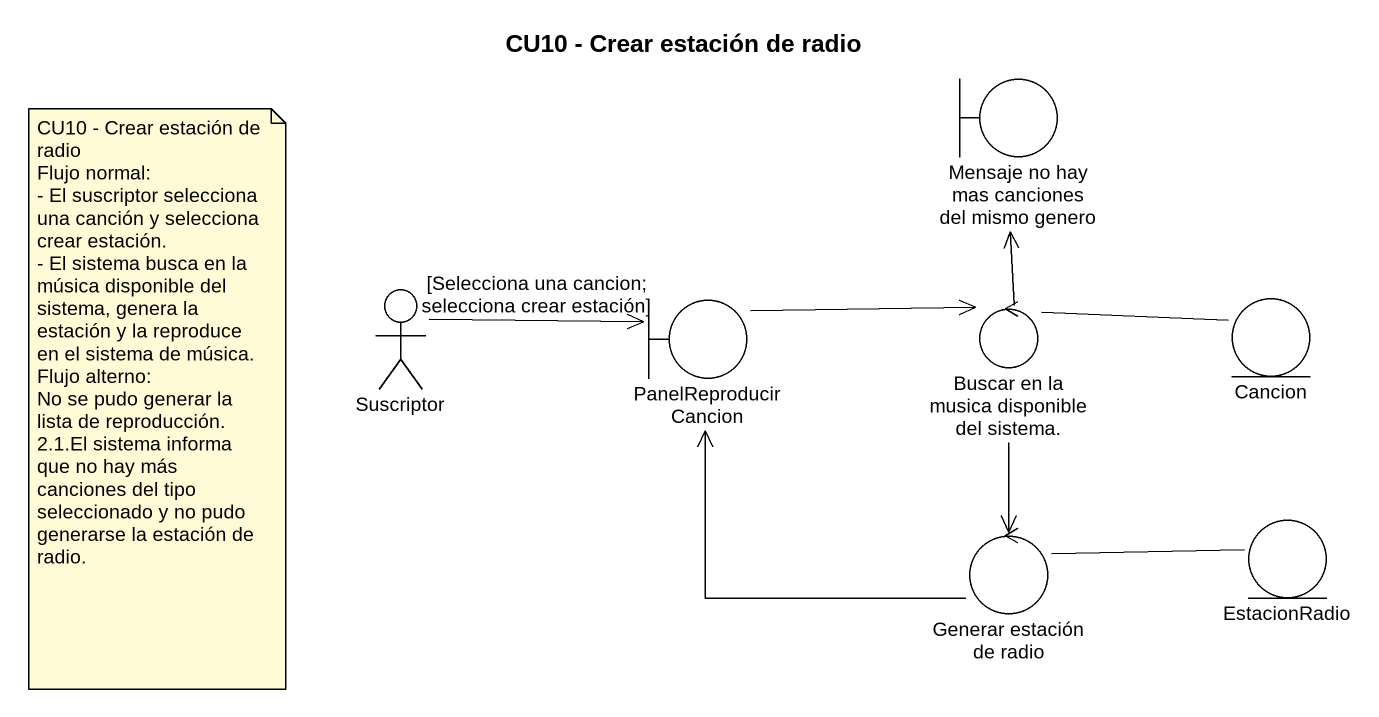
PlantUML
@startuml
title CU10 - Crear estación de radio
boundary "Mensaje no hay mas canciones del mismo genero" as Mensaje_no_hay_mas
actor Suscriptor
boundary PanelReproducirCancion
control "Buscar en la musica disponible del sistema." as Buscar_en_la_musica
entity Cancion
control "Generar estación de radio" as Generar_estación_de_radio
entity EstacionRadio
Suscriptor -right-> PanelReproducirCancion : [Selecciona una cancion; selecciona crear estación]
PanelReproducirCancion -right-> Buscar_en_la_musica
Buscar_en_la_musica -up-> Mensaje_no_hay_mas
Buscar_en_la_musica --> Generar_estación_de_radio
Cancion -left- Buscar_en_la_musica
Generar_estación_de_radio -up-> PanelReproducirCancion
EstacionRadio -left- Generar_estación_de_radio
note as N1
  CU10 - Crear estación de radio
  Flujo normal:
  - El suscriptor selecciona una canción y selecciona crear estación.
  - El sistema busca en la música disponible del sistema, genera la estación y la reproduce en el sistema de música.
  Flujo alterno:
  No se pudo generar la lista de reproducción.
  2.1.El sistema informa que no hay más canciones del tipo seleccionado y no pudo generarse la estación de radio.
end note
@enduml
